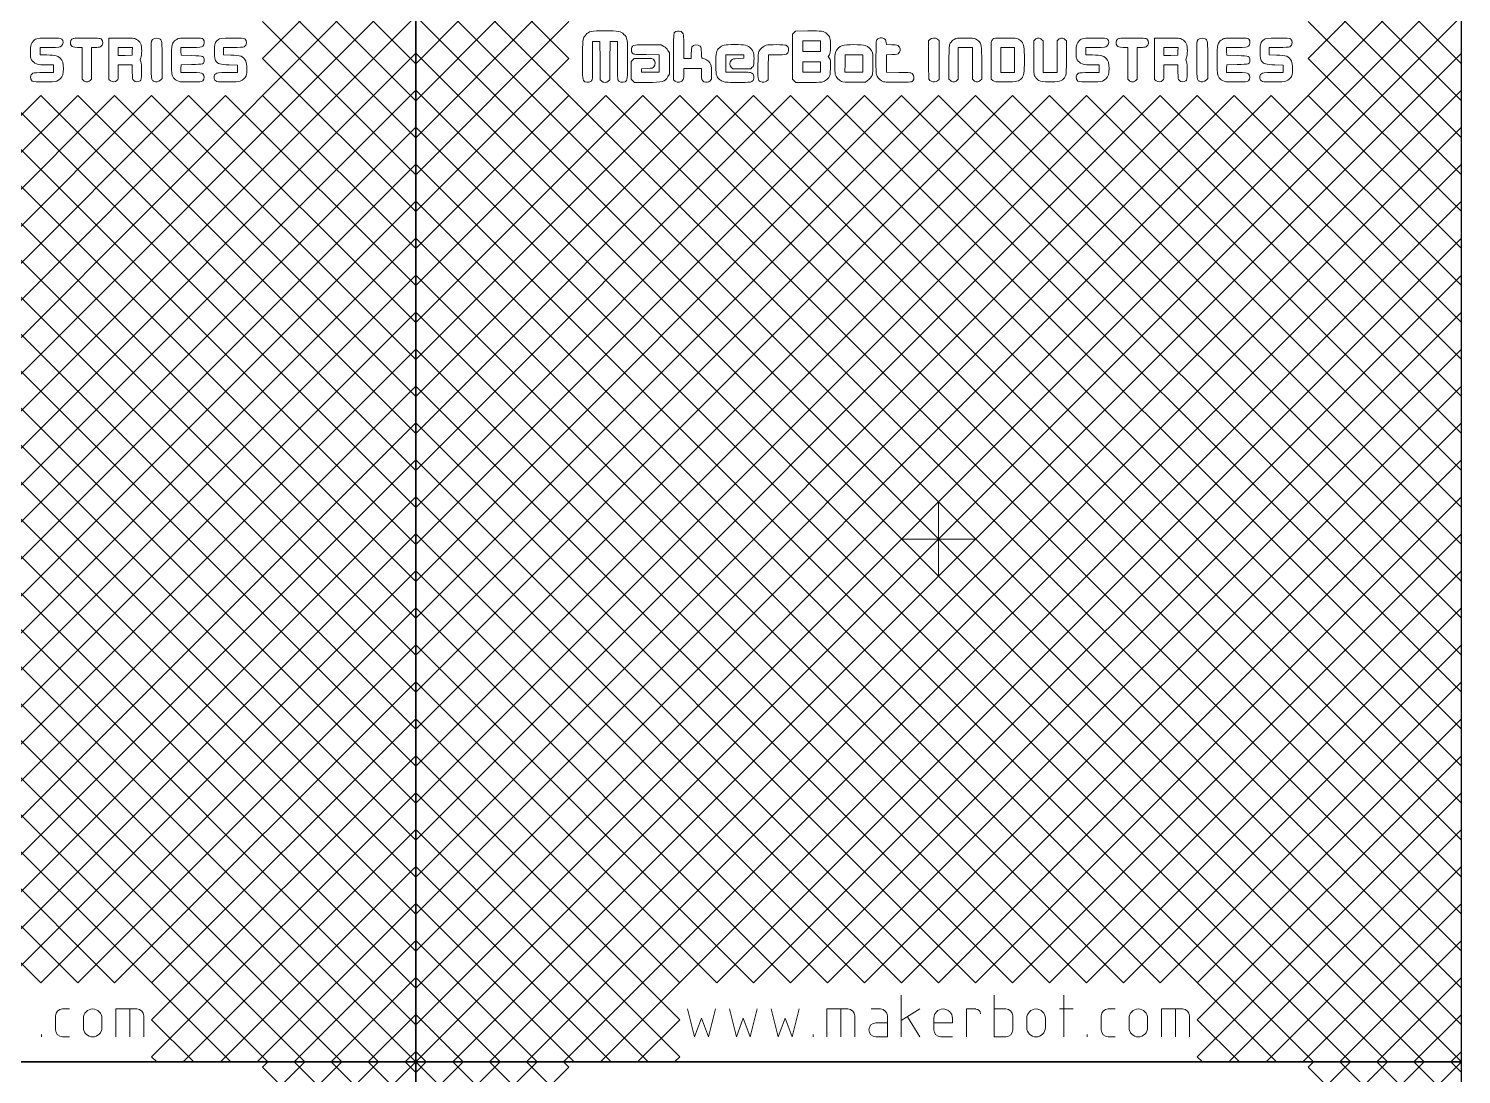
# Model space of a CAD drawing. Header units: millimetres. Extents: x 0 to 600, y 0 to 300.
# Drawn here: x 463 to 600, y 98.8 to 198.8 of the extents above; entities that cross this region are included whole.
import ezdxf

# ---------------------------------------------------------------- set-up
doc = ezdxf.new("R2010")
doc.units = ezdxf.units.MM
doc.layers.get('0').update_dxf_attribs({"linetype": 'CONTINUOUS', "lineweight": 25, "true_color": 0x000000})
doc.layers.add('etch', color=4, linetype='CONTINUOUS', lineweight=0, true_color=0x00ffff)
doc.layers.add('grid', color=1, linetype='CONTINUOUS', lineweight=0, true_color=0xff0000)

msp = doc.modelspace()

# ---------------------------------------------------------------- linework, layer by layer
for p, q in [((500, 100), (500, 200)), ((500, 200), (500, 100)), ((600, 100), (600, 200)), ((400, 100), (500, 100)), ((500, 100), (400, 100)), ((500, 100), (600, 100)), ((600, 100), (500, 100)), ((500, 100), (500, 0)), ((500, 0), (500, 100)), ((600, 0), (600, 100))]:
    msp.add_line(p, q)
at = {"layer": 'etch', "color": 4, "lineweight": 5, "true_color": 0x00ffff}
for p, q in [((470.67, 195.94), (470.67, 197.92)), ((470.67, 197.92), (471.86, 197.92)), ((517.27, 197.59), (516.92, 197.59)), ((516.92, 197.59), (516.92, 195.79)), ((517.62, 197.59), (517.27, 197.59)), ((517.64, 195.76), (517.62, 197.59)), ((518.6, 197.59), (518.58, 195.76)), ((518.95, 197.59), (518.6, 197.59)), ((519.3, 197.59), (518.95, 197.59)), ((519.3, 195.79), (519.3, 197.59)), ((536.04, 198.3), (536.18, 198.44)), ((536.04, 196.14), (536.04, 198.3)), ((536.18, 198.44), (536.32, 198.58)), ((536.32, 198.58), (537.51, 198.6)), ((537.87, 197.64), (537.03, 197.64)), ((537.03, 197.64), (537.03, 197.13)), ((538.71, 197.64), (537.87, 197.64)), ((538.71, 197.13), (538.71, 197.64)), ((544.99, 197.5), (545.02, 197.3)), ((549.04, 197.64), (549.18, 197.78)), ((549.04, 195.85), (549.04, 197.64)), ((549.9, 197.8), (550.05, 197.69)), ((550.05, 197.69), (550.05, 195.82)), ((559.1, 197.64), (559.24, 197.78)), ((559.1, 196.06), (559.1, 197.64)), ((559.86, 197.78), (560, 197.64)), ((560, 197.64), (560, 196.13)), ((561.34, 197.64), (561.47, 197.78)), ((561.34, 196.13), (561.34, 197.64)), ((562.09, 197.78), (562.23, 197.64)), ((562.23, 197.64), (562.23, 196.06)), ((570.67, 195.94), (570.67, 197.92)), ((570.67, 197.92), (571.86, 197.92)), ((465.02, 197.02), (464.08, 197.02)), ((464.08, 197.02), (464.08, 196.66)), ((464.08, 196.66), (464.08, 196.3)), ((464.08, 196.3), (464.73, 196.3)), ((468.1, 197.01), (467.65, 197.03)), ((468.1, 195.51), (468.1, 197.01)), ((469.35, 197.02), (468.99, 197.02)), ((468.99, 197.02), (468.99, 195.51)), ((470.67, 193.96), (470.67, 195.94)), ((472.24, 197.02), (471.56, 197.02)), ((471.56, 197.02), (471.56, 196.63)), ((471.56, 196.63), (471.56, 196.24)), ((471.56, 196.24), (472.22, 196.25)), ((472.22, 196.25), (472.88, 196.27)), ((472.91, 197.02), (472.24, 197.02)), ((472.88, 196.27), (472.89, 196.65)), ((472.89, 196.65), (472.91, 197.02)), ((472.89, 196.65), (472.89, 196.65)), ((478.51, 197.02), (477.54, 197.02)), ((477.54, 197.02), (477.55, 196.65)), ((477.55, 196.65), (477.57, 196.27)), ((477.57, 196.27), (478.6, 196.24)), ((482.54, 197.02), (481.62, 197.02)), ((481.62, 197.02), (481.62, 196.66)), ((481.62, 196.66), (481.62, 196.3)), ((481.62, 196.3), (482.31, 196.29)), ((520.76, 195.82), (520.9, 195.97)), ((520.9, 195.97), (521.78, 195.97)), ((523.27, 196.32), (522.04, 196.33)), ((522.26, 197.28), (523.49, 197.26)), ((523.27, 195.48), (523.27, 196.32)), ((523.49, 197.26), (523.73, 197.12)), ((524.12, 196.74), (524.26, 196.5)), ((524.26, 196.5), (524.26, 195.48)), ((524.66, 193.93), (524.66, 196.13)), ((525.65, 197.02), (525.65, 195.97)), ((525.65, 195.97), (526.01, 195.97)), ((526.01, 195.97), (526.36, 195.97)), ((526.36, 195.97), (526.36, 196.48)), ((530.53, 196.32), (529.67, 196.32)), ((529.67, 196.32), (529.67, 195.48)), ((531.39, 196.32), (530.53, 196.32)), ((530.86, 195.96), (531.39, 195.98)), ((531.39, 196.15), (531.39, 196.32)), ((531.39, 195.98), (531.39, 196.15)), ((533.74, 196.32), (533.72, 195.12)), ((534.57, 196.32), (533.74, 196.32)), ((536.04, 193.98), (536.04, 196.14)), ((537.03, 197.13), (537.03, 196.63)), ((537.03, 196.63), (537.87, 196.63)), ((537.87, 196.63), (538.71, 196.63)), ((538.71, 196.63), (538.71, 197.13)), ((538.71, 197.13), (538.71, 197.13)), ((539.56, 196.32), (539.44, 196.14)), ((539.44, 196.14), (539.56, 195.97)), ((541.07, 196.3), (541.06, 195.47)), ((541.92, 196.31), (541.07, 196.3)), ((542.77, 196.32), (541.92, 196.31)), ((542.77, 195.48), (542.77, 196.32)), ((545.55, 196.33), (545.01, 196.31)), ((545.01, 196.31), (545.01, 195.48)), ((545.02, 197.3), (545.55, 197.28)), ((552.56, 197.02), (551.89, 197.02)), ((551.89, 197.02), (551.89, 195.51)), ((553.24, 197.02), (552.56, 197.02)), ((553.24, 195.51), (553.24, 197.02)), ((556.62, 197.02), (555.97, 197.02)), ((555.97, 197.02), (555.97, 195.82)), ((557.26, 197.02), (556.62, 197.02)), ((557.26, 195.82), (557.26, 197.02)), ((560, 196.13), (560, 194.62)), ((561.34, 194.62), (561.34, 196.13)), ((565.02, 197.02), (564.08, 197.02)), ((564.08, 197.02), (564.08, 196.66)), ((564.08, 196.66), (564.08, 196.3)), ((564.08, 196.3), (564.73, 196.3)), ((568.1, 197.01), (567.65, 197.03)), ((568.1, 195.51), (568.1, 197.01)), ((569.35, 197.02), (568.99, 197.02)), ((568.99, 197.02), (568.99, 195.51)), ((570.67, 193.96), (570.67, 195.94)), ((572.24, 197.02), (571.56, 197.02)), ((571.56, 197.02), (571.56, 196.63)), ((571.56, 196.63), (571.56, 196.24)), ((571.56, 196.24), (572.22, 196.25)), ((572.22, 196.25), (572.88, 196.27)), ((572.91, 197.02), (572.24, 197.02)), ((572.88, 196.27), (572.89, 196.65)), ((572.89, 196.65), (572.91, 197.02)), ((572.89, 196.65), (572.89, 196.65)), ((578.51, 197.02), (577.54, 197.02)), ((577.54, 197.02), (577.55, 196.65)), ((577.55, 196.65), (577.57, 196.27)), ((577.57, 196.27), (578.6, 196.24)), ((582.54, 197.02), (581.62, 197.02)), ((581.62, 197.02), (581.62, 196.66)), ((581.62, 196.66), (581.62, 196.3)), ((581.62, 196.3), (582.31, 196.29)), ((464.44, 194.62), (465.36, 194.62)), ((465.36, 195.35), (464.73, 195.35)), ((465.36, 194.98), (465.36, 195.35)), ((465.36, 194.62), (465.36, 194.98)), ((468.1, 194), (468.1, 195.51)), ((468.99, 195.51), (468.99, 194)), ((472.23, 195.35), (471.56, 195.35)), ((471.56, 195.35), (471.56, 194.67)), ((472.9, 195.35), (472.23, 195.35)), ((472.9, 194.67), (472.9, 195.35)), ((475.75, 195.79), (475.75, 194.05)), ((477.55, 195), (477.54, 194.62)), ((477.54, 194.62), (478.51, 194.62)), ((477.57, 195.37), (477.55, 195)), ((478.57, 195.39), (477.57, 195.37)), ((481.99, 194.62), (482.96, 194.62)), ((482.96, 195.33), (482.17, 195.35)), ((482.96, 194.98), (482.96, 195.33)), ((482.96, 194.62), (482.96, 194.98)), ((517.65, 193.93), (517.64, 195.76)), ((518.58, 195.76), (518.57, 193.93)), ((520.62, 195.68), (520.76, 195.82)), ((520.62, 194.83), (520.62, 195.68)), ((520.62, 193.98), (520.62, 194.83)), ((522.13, 195.01), (521.59, 194.99)), ((521.59, 194.99), (521.59, 194.82)), ((521.59, 194.82), (521.59, 194.65)), ((521.59, 194.65), (522.43, 194.65)), ((522.43, 194.65), (523.27, 194.65)), ((523.27, 194.65), (523.27, 195.48)), ((524.26, 195.48), (524.26, 194.47)), ((526.49, 195), (525.65, 195)), ((525.65, 195), (525.65, 194.57)), ((527.33, 195), (526.49, 195)), ((527.33, 194.52), (527.33, 195)), ((528.29, 194.66), (528.3, 193.99)), ((529.67, 195.48), (529.67, 194.65)), ((529.67, 194.65), (530.86, 194.65)), ((530.33, 194.98), (530.19, 195.11)), ((531.19, 194.98), (530.33, 194.98)), ((532.05, 194.98), (531.19, 194.98)), ((532.19, 195.12), (532.05, 194.98)), ((533.72, 195.12), (533.7, 193.93)), ((537.87, 195.66), (537.03, 195.66)), ((537.03, 195.66), (537.03, 195.15)), ((537.03, 195.15), (537.03, 194.65)), ((537.03, 194.65), (537.87, 194.65)), ((538.71, 195.66), (537.87, 195.66)), ((537.87, 194.65), (538.71, 194.65)), ((538.71, 195.15), (538.71, 195.66)), ((538.71, 194.65), (538.71, 195.15)), ((538.71, 195.15), (538.71, 195.15)), ((541.06, 195.47), (541.04, 194.65)), ((541.04, 194.65), (541.91, 194.65)), ((541.91, 194.65), (542.77, 194.65)), ((542.77, 194.65), (542.77, 195.48)), ((542.77, 195.48), (542.77, 195.48)), ((545.01, 195.48), (545.01, 194.65)), ((545.01, 194.65), (546.2, 194.64)), ((550.05, 195.82), (550.05, 193.96)), ((551, 194), (551, 195.61)), ((551.89, 195.51), (551.89, 194)), ((553.24, 194), (553.24, 195.51)), ((554.13, 195.57), (554.13, 194)), ((555.05, 194), (555.03, 195.66)), ((555.97, 195.82), (555.97, 194.62)), ((555.97, 194.62), (556.62, 194.62)), ((556.62, 194.62), (557.26, 194.62)), ((557.26, 194.62), (557.26, 195.82)), ((557.26, 195.82), (557.26, 195.82)), ((560, 194.62), (560.67, 194.62)), ((560.67, 194.62), (561.34, 194.62)), ((564.44, 194.62), (565.36, 194.62)), ((565.36, 195.35), (564.73, 195.35)), ((565.36, 194.98), (565.36, 195.35)), ((565.36, 194.62), (565.36, 194.98)), ((568.1, 194), (568.1, 195.51)), ((568.99, 195.51), (568.99, 194)), ((572.23, 195.35), (571.56, 195.35)), ((571.56, 195.35), (571.56, 194.67)), ((572.9, 195.35), (572.23, 195.35)), ((572.9, 194.67), (572.9, 195.35)), ((575.75, 195.79), (575.75, 194.05)), ((577.55, 195), (577.54, 194.62)), ((577.54, 194.62), (578.51, 194.62)), ((577.57, 195.37), (577.55, 195)), ((578.57, 195.39), (577.57, 195.37)), ((581.99, 194.62), (582.96, 194.62)), ((582.96, 195.33), (582.17, 195.35)), ((582.96, 194.98), (582.96, 195.33)), ((582.96, 194.62), (582.96, 194.98)), ((463.33, 193.8), (463.33, 193.8)), ((468.24, 193.86), (468.1, 194)), ((468.24, 193.86), (468.24, 193.86)), ((468.99, 194), (468.86, 193.86)), ((470.82, 193.84), (470.67, 193.96)), ((470.82, 193.84), (470.82, 193.84)), ((474.94, 193.79), (474.94, 193.79)), ((475.75, 194.05), (475.59, 193.89)), ((477.15, 193.85), (477.15, 193.85)), ((480.88, 193.84), (480.88, 193.84)), ((516.19, 193.74), (516.19, 193.74)), ((517.79, 193.8), (517.65, 193.93)), ((518.57, 193.93), (518.42, 193.8)), ((520.77, 193.83), (520.62, 193.98)), ((520.92, 193.68), (520.77, 193.83)), ((520.77, 193.83), (520.77, 193.83)), ((522.14, 193.68), (520.92, 193.68)), ((524.26, 194.47), (524.12, 194.23)), ((524.81, 193.8), (524.66, 193.93)), ((524.81, 193.8), (524.81, 193.8)), ((528.3, 193.99), (528.15, 193.83)), ((529.34, 193.78), (529.34, 193.78)), ((532.97, 193.75), (532.97, 193.75)), ((533.7, 193.93), (533.56, 193.8)), ((536.21, 193.83), (536.04, 193.98)), ((536.37, 193.68), (536.21, 193.83)), ((536.21, 193.83), (536.21, 193.83)), ((537.61, 193.68), (536.37, 193.68)), ((540.71, 193.77), (540.71, 193.77)), ((543.01, 193.71), (541.96, 193.69)), ((543.22, 193.85), (543.01, 193.71)), ((544.73, 193.74), (544.73, 193.74)), ((549.29, 193.78), (549.29, 193.78)), ((550.05, 193.96), (549.9, 193.84)), ((551.14, 193.86), (551, 194)), ((551.14, 193.86), (551.14, 193.86)), ((551.89, 194), (551.76, 193.86)), ((553.37, 193.86), (553.24, 194)), ((554.13, 194), (553.99, 193.86)), ((555.21, 193.86), (555.05, 194)), ((555.21, 193.86), (555.21, 193.86)), ((559.6, 193.85), (559.6, 193.85)), ((563.33, 193.8), (563.33, 193.8)), ((568.24, 193.86), (568.1, 194)), ((568.24, 193.86), (568.24, 193.86)), ((568.99, 194), (568.86, 193.86)), ((570.82, 193.84), (570.67, 193.96)), ((570.82, 193.84), (570.82, 193.84)), ((574.94, 193.79), (574.94, 193.79)), ((575.75, 194.05), (575.59, 193.89)), ((577.15, 193.85), (577.15, 193.85)), ((580.88, 193.84), (580.88, 193.84))]:
    msp.add_line(p, q, dxfattribs=at)
at = {"layer": 'etch'}
for p, q in [((546.44, 106.4), (546.44, 102.4)), ((555.33, 106.4), (555.33, 102.4)), ((562, 106.4), (562, 102.4)), ((465.56, 104.4), (465.56, 103.07)), ((466.89, 105.07), (466.22, 105.07)), ((468.22, 104.18), (468.22, 103.29)), ((470, 103.29), (470, 104.18)), ((471.33, 102.4), (471.33, 105.07)), ((471.33, 105.07), (473.33, 105.07)), ((472.67, 105.07), (472.67, 102.4)), ((474, 104.4), (474, 102.4)), ((526, 105.07), (526.67, 102.4)), ((526.67, 102.4), (527.33, 104.18)), ((527.33, 104.18), (528, 102.4)), ((528, 102.4), (528.67, 105.07)), ((530, 105.07), (530.67, 102.4)), ((530.67, 102.4), (531.33, 104.18)), ((531.33, 104.18), (532, 102.4)), ((532, 102.4), (532.67, 105.07)), ((534, 105.07), (534.67, 102.4)), ((534.67, 102.4), (535.33, 104.18)), ((535.33, 104.18), (536, 102.4)), ((536, 102.4), (536.67, 105.07)), ((539.33, 102.4), (539.33, 105.07)), ((539.33, 105.07), (541.33, 105.07)), ((540.67, 105.07), (540.67, 102.4)), ((542, 104.4), (542, 102.4)), ((543.56, 105.07), (544.44, 105.07)), ((545.11, 104.4), (545.11, 102.4)), ((546.44, 103.96), (548.22, 105.07)), ((547.03, 104.32), (548.22, 102.4)), ((549.56, 104.18), (549.56, 103.07)), ((551.33, 103.73), (551.33, 104.18)), ((552.67, 102.4), (552.67, 105.07)), ((552.67, 105.07), (553.56, 105.07)), ((556.44, 105.07), (555.33, 105.07)), ((557.11, 103.07), (557.11, 104.4)), ((558.44, 104.18), (558.44, 103.29)), ((560.22, 103.29), (560.22, 104.18)), ((561.56, 105.07), (562.89, 105.07)), ((565.56, 104.4), (565.56, 103.07)), ((566.89, 105.07), (566.22, 105.07)), ((568.22, 104.18), (568.22, 103.29)), ((570, 103.29), (570, 104.18)), ((571.33, 102.4), (571.33, 105.07)), ((571.33, 105.07), (573.33, 105.07)), ((572.67, 105.07), (572.67, 102.4)), ((574, 104.4), (574, 102.4)), ((544, 103.73), (545.11, 103.73)), ((549.56, 103.73), (551.33, 103.73)), ((464.22, 102.4), (464.22, 102.62)), ((466.22, 102.4), (466.89, 102.4)), ((538, 102.4), (538, 102.62)), ((545.11, 102.4), (544, 102.4)), ((550.22, 102.4), (551.33, 102.4)), ((555.33, 102.4), (556.44, 102.4)), ((564.22, 102.4), (564.22, 102.62)), ((566.22, 102.4), (566.89, 102.4))]:
    msp.add_line(p, q, dxfattribs=at)
for centre, radius, start, end in [((466.22, 104.4), 0.667, 90, 180), ((469.11, 104.18), 0.889, 0, 180), ((473.33, 104.4), 0.667, 0, 90), ((541.33, 104.4), 0.667, 0, 90), ((544.44, 104.4), 0.667, 0, 90), ((550.44, 104.18), 0.889, 0, 180), ((553.56, 104.62), 0.444, 0, 90), ((556.44, 104.4), 0.667, 0, 90), ((559.33, 104.18), 0.889, 0, 180), ((566.22, 104.4), 0.667, 90, 180), ((569.11, 104.18), 0.889, 0, 180), ((573.33, 104.4), 0.667, 0, 90), ((466.22, 103.07), 0.667, 180, 270), ((469.11, 103.29), 0.889, 180, 0), ((544, 103.07), 0.667, 90, 270), ((550.22, 103.07), 0.667, 180, 270), ((556.44, 103.07), 0.667, 270, 0), ((559.33, 103.29), 0.889, 180, 0), ((566.22, 103.07), 0.667, 180, 270), ((569.11, 103.29), 0.889, 180, 0)]:
    msp.add_arc(centre, radius, start, end, dxfattribs=at)
at = {"layer": 'etch', "color": 4, "lineweight": 5, "true_color": 0x00ffff}
for points in [[(463.15, 196.63), (463.16, 197.26), (463.21, 197.43), (463.47, 197.68)], [(463.47, 197.68), (463.7, 197.89), (463.88, 197.92), (464.97, 197.92)], [(464.97, 197.92), (465.91, 197.92), (466.03, 197.91), (466.15, 197.81)], [(466.15, 197.81), (466.34, 197.66), (466.33, 197.33), (466.12, 197.16)], [(467.09, 197.18), (466.93, 197.38), (466.95, 197.66), (467.13, 197.8)], [(467.13, 197.8), (467.27, 197.91), (467.35, 197.92), (468.54, 197.92)], [(468.54, 197.92), (469.57, 197.92), (469.83, 197.9), (469.92, 197.83)], [(469.92, 197.83), (470.17, 197.66), (470.13, 197.21), (469.85, 197.09)], [(471.86, 197.92), (473, 197.92), (473.07, 197.91), (473.3, 197.79)], [(473.3, 197.79), (473.66, 197.6), (473.8, 197.3), (473.8, 196.7)], [(474.76, 193.99), (474.69, 194.13), (474.67, 197.39), (474.73, 197.63)], [(474.73, 197.63), (474.79, 197.86), (475.2, 197.99), (475.49, 197.85)], [(475.49, 197.85), (475.74, 197.74), (475.75, 197.62), (475.75, 195.79)], [(476.65, 195.82), (476.65, 197.11), (476.65, 197.18), (476.77, 197.42)], [(476.77, 197.42), (476.87, 197.6), (476.97, 197.7), (477.15, 197.79)], [(477.15, 197.79), (477.38, 197.91), (477.47, 197.92), (478.48, 197.92)], [(478.48, 197.92), (479.48, 197.92), (479.56, 197.91), (479.67, 197.8)], [(479.67, 197.8), (479.84, 197.63), (479.82, 197.29), (479.63, 197.14)], [(480.76, 196.63), (480.76, 197.41), (480.79, 197.51), (481.14, 197.77)], [(481.14, 197.77), (481.28, 197.88), (481.39, 197.89), (482.41, 197.91)], [(482.41, 197.91), (483.33, 197.92), (483.55, 197.91), (483.66, 197.84)], [(483.66, 197.84), (483.92, 197.67), (483.88, 197.22), (483.6, 197.09)], [(515.95, 195.81), (515.95, 197.75), (515.97, 197.91), (516.27, 198.23)], [(516.27, 198.23), (516.58, 198.57), (516.76, 198.61), (518.11, 198.61)], [(518.11, 198.61), (519.41, 198.61), (519.61, 198.57), (519.92, 198.27)], [(519.92, 198.27), (520.25, 197.95), (520.27, 197.82), (520.27, 195.85)], [(524.66, 196.13), (524.66, 198.23), (524.67, 198.35), (524.76, 198.45)], [(524.76, 198.45), (524.89, 198.6), (525.17, 198.64), (525.38, 198.54)], [(525.38, 198.54), (525.62, 198.42), (525.65, 198.24), (525.65, 197.02)], [(526.41, 197.08), (526.54, 197.31), (527.02, 197.34), (527.21, 197.13)], [(533.51, 197.23), (533.78, 197.31), (535.28, 197.3), (535.42, 197.23)], [(537.51, 198.6), (538.85, 198.62), (539.02, 198.59), (539.32, 198.32)], [(539.32, 198.32), (539.63, 198.04), (539.67, 197.9), (539.67, 197.15)], [(540.82, 197.22), (541.1, 197.31), (542.71, 197.31), (543, 197.22)], [(544.02, 196.02), (544.02, 196.84), (544.04, 197.58), (544.06, 197.66)], [(544.06, 197.66), (544.14, 197.94), (544.66, 198.04), (544.88, 197.8)], [(544.88, 197.8), (544.93, 197.74), (544.98, 197.61), (544.99, 197.5)], [(549.18, 197.78), (549.36, 197.96), (549.69, 197.97), (549.9, 197.8)], [(551, 195.61), (551, 197.17), (551.01, 197.22), (551.13, 197.44)], [(551.13, 197.44), (551.2, 197.57), (551.34, 197.71), (551.5, 197.79)], [(551.5, 197.79), (551.72, 197.91), (551.81, 197.92), (552.54, 197.92)], [(552.54, 197.92), (553.4, 197.92), (553.56, 197.88), (553.81, 197.65)], [(553.81, 197.65), (554.12, 197.37), (554.13, 197.27), (554.13, 195.57)], [(555.03, 195.66), (555.02, 196.58), (555.03, 197.41), (555.05, 197.51)], [(555.05, 197.51), (555.07, 197.61), (555.14, 197.74), (555.2, 197.81)], [(555.2, 197.81), (555.31, 197.91), (555.4, 197.92), (556.38, 197.92)], [(556.38, 197.92), (557.54, 197.92), (557.69, 197.88), (557.94, 197.59)], [(557.94, 197.59), (558.17, 197.31), (558.21, 197.08), (558.21, 195.82)], [(559.24, 197.78), (559.33, 197.87), (559.44, 197.92), (559.55, 197.92)], [(559.55, 197.92), (559.66, 197.92), (559.77, 197.87), (559.86, 197.78)], [(561.47, 197.78), (561.56, 197.87), (561.68, 197.92), (561.78, 197.92)], [(561.78, 197.92), (561.89, 197.92), (562.01, 197.87), (562.09, 197.78)], [(563.15, 196.63), (563.16, 197.26), (563.21, 197.43), (563.47, 197.68)], [(563.47, 197.68), (563.7, 197.89), (563.88, 197.92), (564.97, 197.92)], [(564.97, 197.92), (565.91, 197.92), (566.03, 197.91), (566.15, 197.81)], [(566.15, 197.81), (566.34, 197.66), (566.33, 197.33), (566.12, 197.16)], [(567.09, 197.18), (566.93, 197.38), (566.95, 197.66), (567.13, 197.8)], [(567.13, 197.8), (567.27, 197.91), (567.35, 197.92), (568.54, 197.92)], [(568.54, 197.92), (569.57, 197.92), (569.83, 197.9), (569.92, 197.83)], [(569.92, 197.83), (570.17, 197.66), (570.13, 197.21), (569.85, 197.09)], [(571.86, 197.92), (573, 197.92), (573.07, 197.91), (573.3, 197.79)], [(573.3, 197.79), (573.66, 197.6), (573.8, 197.3), (573.8, 196.7)], [(574.76, 193.99), (574.69, 194.13), (574.67, 197.39), (574.73, 197.63)], [(574.73, 197.63), (574.79, 197.86), (575.2, 197.99), (575.49, 197.85)], [(575.49, 197.85), (575.74, 197.74), (575.75, 197.62), (575.75, 195.79)], [(576.65, 195.82), (576.65, 197.11), (576.65, 197.18), (576.77, 197.42)], [(576.77, 197.42), (576.87, 197.6), (576.97, 197.7), (577.15, 197.79)], [(577.15, 197.79), (577.38, 197.91), (577.47, 197.92), (578.48, 197.92)], [(578.48, 197.92), (579.48, 197.92), (579.56, 197.91), (579.67, 197.8)], [(579.67, 197.8), (579.84, 197.63), (579.82, 197.29), (579.63, 197.14)], [(580.76, 196.63), (580.76, 197.41), (580.79, 197.51), (581.14, 197.77)], [(581.14, 197.77), (581.28, 197.88), (581.39, 197.89), (582.41, 197.91)], [(582.41, 197.91), (583.33, 197.92), (583.55, 197.91), (583.66, 197.84)], [(583.66, 197.84), (583.92, 197.67), (583.88, 197.22), (583.6, 197.09)], [(463.27, 195.85), (463.17, 196.01), (463.15, 196.14), (463.15, 196.63)], [(464.73, 196.3), (465.09, 196.3), (465.49, 196.27), (465.61, 196.23)], [(466.12, 197.16), (465.97, 197.03), (465.94, 197.02), (465.02, 197.02)], [(465.61, 196.23), (465.89, 196.16), (466.17, 195.88), (466.25, 195.6)], [(467.65, 197.03), (467.25, 197.05), (467.18, 197.07), (467.09, 197.18)], [(469.85, 197.09), (469.78, 197.05), (469.55, 197.02), (469.35, 197.02)], [(473.71, 196.03), (473.64, 195.85), (473.64, 195.81), (473.72, 195.64)], [(473.8, 196.7), (473.8, 196.41), (473.77, 196.16), (473.71, 196.03)], [(479.63, 197.14), (479.49, 197.03), (479.41, 197.02), (478.51, 197.02)], [(478.6, 196.24), (479.74, 196.21), (479.78, 196.2), (479.78, 195.79)], [(480.87, 195.76), (480.77, 195.9), (480.76, 195.99), (480.76, 196.63)], [(482.31, 196.29), (483.26, 196.29), (483.54, 196.18), (483.75, 195.71)], [(483.6, 197.09), (483.51, 197.05), (483.11, 197.02), (482.54, 197.02)], [(520.72, 196.47), (520.61, 196.6), (520.59, 196.86), (520.68, 197.05)], [(520.68, 197.05), (520.78, 197.27), (520.93, 197.29), (522.26, 197.28)], [(522.04, 196.33), (520.83, 196.35), (520.82, 196.35), (520.72, 196.47)], [(521.78, 195.97), (522.65, 195.97), (522.66, 195.96), (522.79, 195.84)], [(523.73, 197.12), (523.89, 197.03), (524.02, 196.9), (524.12, 196.74)], [(526.36, 196.48), (526.36, 196.76), (526.39, 197.03), (526.41, 197.08)], [(527.21, 197.13), (527.29, 197.04), (527.31, 196.92), (527.32, 196.49)], [(527.32, 196.49), (527.34, 195.99), (527.34, 195.97), (527.45, 195.97)], [(527.45, 195.97), (527.67, 195.96), (527.98, 195.77), (528.13, 195.56)], [(528.7, 195.49), (528.7, 196.55), (528.74, 196.71), (529.04, 196.99)], [(529.04, 196.99), (529.3, 197.24), (529.54, 197.29), (530.49, 197.29)], [(530.19, 195.8), (530.32, 195.93), (530.36, 195.94), (530.86, 195.96)], [(530.49, 197.29), (531.54, 197.29), (531.75, 197.24), (532.03, 196.95)], [(532.03, 196.95), (532.3, 196.69), (532.38, 196.39), (532.35, 195.73)], [(532.73, 195.33), (532.74, 196.2), (532.76, 196.49), (532.82, 196.63)], [(532.82, 196.63), (532.93, 196.86), (533.27, 197.17), (533.51, 197.23)], [(535.54, 196.45), (535.41, 196.32), (535.4, 196.32), (534.57, 196.32)], [(535.42, 197.23), (535.6, 197.13), (535.66, 197.02), (535.66, 196.79)], [(535.66, 196.79), (535.66, 196.62), (535.63, 196.54), (535.54, 196.45)], [(539.67, 197.15), (539.67, 196.54), (539.66, 196.47), (539.56, 196.32)], [(539.56, 195.97), (539.68, 195.8), (539.68, 195.75), (539.66, 195.07)], [(540.13, 194.43), (540.06, 194.68), (540.07, 196.29), (540.14, 196.54)], [(540.14, 196.54), (540.21, 196.8), (540.55, 197.14), (540.82, 197.22)], [(543, 197.22), (543.28, 197.14), (543.6, 196.81), (543.68, 196.52)], [(543.68, 196.52), (543.73, 196.36), (543.74, 196), (543.73, 195.35)], [(544.13, 194.28), (544.02, 194.51), (544.02, 194.59), (544.02, 196.02)], [(545.55, 197.28), (546.06, 197.26), (546.09, 197.26), (546.21, 197.12)], [(546.21, 196.49), (546.09, 196.35), (546.06, 196.35), (545.55, 196.33)], [(546.21, 197.12), (546.28, 197.03), (546.33, 196.91), (546.33, 196.8)], [(546.33, 196.8), (546.33, 196.7), (546.28, 196.58), (546.21, 196.49)], [(559.23, 194.23), (559.11, 194.46), (559.1, 194.51), (559.1, 196.06)], [(562.23, 196.06), (562.23, 194.53), (562.23, 194.47), (562.11, 194.23)], [(563.27, 195.85), (563.17, 196.01), (563.15, 196.14), (563.15, 196.63)], [(564.73, 196.3), (565.09, 196.3), (565.49, 196.27), (565.61, 196.23)], [(566.12, 197.16), (565.97, 197.03), (565.94, 197.02), (565.02, 197.02)], [(565.61, 196.23), (565.89, 196.16), (566.17, 195.88), (566.25, 195.6)], [(567.65, 197.03), (567.25, 197.05), (567.18, 197.07), (567.09, 197.18)], [(569.85, 197.09), (569.78, 197.05), (569.55, 197.02), (569.35, 197.02)], [(573.71, 196.03), (573.64, 195.85), (573.64, 195.81), (573.72, 195.64)], [(573.8, 196.7), (573.8, 196.41), (573.77, 196.16), (573.71, 196.03)], [(579.63, 197.14), (579.49, 197.03), (579.41, 197.02), (578.51, 197.02)], [(578.6, 196.24), (579.74, 196.21), (579.78, 196.2), (579.78, 195.79)], [(580.87, 195.76), (580.77, 195.9), (580.76, 195.99), (580.76, 196.63)], [(582.31, 196.29), (583.26, 196.29), (583.54, 196.18), (583.75, 195.71)], [(583.6, 197.09), (583.51, 197.05), (583.11, 197.02), (582.54, 197.02)], [(464.73, 195.35), (463.79, 195.35), (463.51, 195.45), (463.27, 195.85)], [(463.38, 194.56), (463.47, 194.6), (463.87, 194.62), (464.44, 194.62)], [(466.25, 195.6), (466.33, 195.32), (466.33, 194.66), (466.26, 194.39)], [(471.56, 194.67), (471.56, 194.03), (471.56, 193.99), (471.43, 193.86)], [(473.04, 193.86), (472.91, 193.99), (472.9, 194.03), (472.9, 194.67)], [(473.79, 194.7), (473.77, 193.98), (473.76, 193.93), (473.64, 193.83)], [(473.72, 195.64), (473.79, 195.49), (473.8, 195.3), (473.79, 194.7)], [(476.78, 194.23), (476.65, 194.46), (476.65, 194.52), (476.65, 195.82)], [(478.51, 194.62), (479.41, 194.62), (479.49, 194.61), (479.63, 194.5)], [(479.78, 195.79), (479.78, 195.43), (479.71, 195.41), (478.57, 195.39)], [(482.17, 195.35), (481.29, 195.38), (481.11, 195.43), (480.87, 195.76)], [(480.88, 194.5), (481.01, 194.61), (481.1, 194.62), (481.99, 194.62)], [(483.75, 195.71), (483.88, 195.43), (483.9, 194.6), (483.78, 194.32)], [(516.19, 193.74), (515.97, 193.86), (515.95, 194.04), (515.95, 195.81)], [(516.92, 195.79), (516.92, 194.8), (516.9, 193.96), (516.88, 193.91)], [(519.33, 193.91), (519.32, 193.96), (519.3, 194.8), (519.3, 195.79)], [(520.27, 195.85), (520.27, 194.03), (520.25, 193.86), (520.02, 193.74)], [(522.79, 195.17), (522.67, 195.03), (522.64, 195.03), (522.13, 195.01)], [(522.79, 195.84), (522.96, 195.67), (522.96, 195.37), (522.79, 195.17)], [(525.65, 194.57), (525.65, 194.3), (525.62, 194.07), (525.58, 193.96)], [(528.13, 195.56), (528.26, 195.35), (528.27, 195.3), (528.29, 194.66)], [(529, 194.02), (528.73, 194.3), (528.7, 194.46), (528.7, 195.49)], [(530.19, 195.11), (530, 195.3), (530, 195.61), (530.19, 195.8)], [(530.86, 194.65), (532.04, 194.65), (532.05, 194.64), (532.19, 194.52)], [(532.35, 195.73), (532.33, 195.29), (532.32, 195.25), (532.19, 195.12)], [(532.97, 193.75), (532.74, 193.86), (532.7, 194.1), (532.73, 195.33)], [(539.66, 195.07), (539.65, 194.38), (539.64, 194.35), (539.5, 194.15)], [(543.73, 195.35), (543.71, 194.42), (543.71, 194.41), (543.57, 194.2)], [(546.2, 194.64), (547.38, 194.62), (547.39, 194.62), (547.52, 194.5)], [(549.1, 193.94), (549.07, 194.01), (549.04, 194.69), (549.04, 195.85)], [(558.21, 195.82), (558.21, 194.56), (558.17, 194.33), (557.94, 194.06)], [(564.73, 195.35), (563.79, 195.35), (563.51, 195.45), (563.27, 195.85)], [(563.38, 194.56), (563.47, 194.6), (563.87, 194.62), (564.44, 194.62)], [(566.25, 195.6), (566.33, 195.32), (566.33, 194.66), (566.26, 194.39)], [(571.56, 194.67), (571.56, 194.03), (571.56, 193.99), (571.43, 193.86)], [(573.04, 193.86), (572.91, 193.99), (572.9, 194.03), (572.9, 194.67)], [(573.79, 194.7), (573.77, 193.98), (573.76, 193.93), (573.64, 193.83)], [(573.72, 195.64), (573.79, 195.49), (573.8, 195.3), (573.79, 194.7)], [(576.78, 194.23), (576.65, 194.46), (576.65, 194.52), (576.65, 195.82)], [(578.51, 194.62), (579.41, 194.62), (579.49, 194.61), (579.63, 194.5)], [(579.78, 195.79), (579.78, 195.43), (579.71, 195.41), (578.57, 195.39)], [(582.17, 195.35), (581.29, 195.38), (581.11, 195.43), (580.87, 195.76)], [(580.88, 194.5), (581.01, 194.61), (581.1, 194.62), (581.99, 194.62)], [(583.75, 195.71), (583.88, 195.43), (583.9, 194.6), (583.78, 194.32)], [(463.33, 193.8), (463.09, 193.98), (463.12, 194.43), (463.38, 194.56)], [(465.68, 193.78), (465.45, 193.7), (463.45, 193.71), (463.33, 193.8)], [(466.26, 194.39), (466.19, 194.17), (465.91, 193.87), (465.68, 193.78)], [(468.55, 193.73), (468.44, 193.73), (468.32, 193.78), (468.24, 193.86)], [(468.86, 193.86), (468.77, 193.78), (468.66, 193.73), (468.55, 193.73)], [(471.43, 193.86), (471.26, 193.69), (471.02, 193.68), (470.82, 193.84)], [(473.64, 193.83), (473.46, 193.68), (473.21, 193.7), (473.04, 193.86)], [(474.94, 193.79), (474.87, 193.82), (474.79, 193.91), (474.76, 193.99)], [(475.59, 193.89), (475.42, 193.72), (475.17, 193.68), (474.94, 193.79)], [(477.15, 193.85), (476.98, 193.94), (476.87, 194.06), (476.78, 194.23)], [(478.44, 193.73), (477.45, 193.73), (477.38, 193.73), (477.15, 193.85)], [(479.63, 193.84), (479.49, 193.73), (479.41, 193.73), (478.44, 193.73)], [(479.63, 194.5), (479.84, 194.34), (479.84, 194.01), (479.63, 193.84)], [(480.73, 194.17), (480.73, 194.34), (480.76, 194.41), (480.88, 194.5)], [(480.88, 193.84), (480.76, 193.93), (480.73, 194.01), (480.73, 194.17)], [(482.05, 193.73), (481.1, 193.73), (481.01, 193.73), (480.88, 193.84)], [(483.23, 193.79), (483.13, 193.75), (482.63, 193.73), (482.05, 193.73)], [(483.78, 194.32), (483.69, 194.11), (483.44, 193.87), (483.23, 193.79)], [(516.88, 193.91), (516.81, 193.72), (516.39, 193.62), (516.19, 193.74)], [(518.42, 193.8), (518.24, 193.64), (517.98, 193.64), (517.79, 193.8)], [(520.02, 193.74), (519.81, 193.62), (519.41, 193.72), (519.33, 193.91)], [(524.12, 194.23), (523.82, 193.73), (523.65, 193.68), (522.14, 193.68)], [(525.58, 193.96), (525.46, 193.67), (525.06, 193.59), (524.81, 193.8)], [(527.57, 193.74), (527.38, 193.82), (527.33, 193.99), (527.33, 194.52)], [(528.15, 193.83), (527.99, 193.67), (527.79, 193.64), (527.57, 193.74)], [(529.34, 193.78), (529.22, 193.83), (529.07, 193.94), (529, 194.02)], [(530.79, 193.68), (529.68, 193.68), (529.52, 193.69), (529.34, 193.78)], [(532.19, 193.8), (532.05, 193.68), (532.05, 193.68), (530.79, 193.68)], [(532.19, 194.52), (532.31, 194.42), (532.33, 194.36), (532.33, 194.16)], [(532.33, 194.16), (532.33, 193.97), (532.31, 193.9), (532.19, 193.8)], [(533.56, 193.8), (533.4, 193.67), (533.17, 193.64), (532.97, 193.75)], [(539.1, 193.81), (538.84, 193.68), (538.83, 193.68), (537.61, 193.68)], [(539.5, 194.15), (539.41, 194.02), (539.26, 193.89), (539.1, 193.81)], [(540.71, 193.77), (540.46, 193.89), (540.2, 194.18), (540.13, 194.43)], [(541.96, 193.69), (541.03, 193.68), (540.9, 193.69), (540.71, 193.77)], [(543.57, 194.2), (543.5, 194.08), (543.34, 193.92), (543.22, 193.85)], [(544.73, 193.74), (544.47, 193.83), (544.24, 194.04), (544.13, 194.28)], [(546.17, 193.7), (545.35, 193.69), (544.82, 193.71), (544.73, 193.74)], [(547.55, 193.83), (547.46, 193.71), (547.45, 193.71), (546.17, 193.7)], [(547.52, 194.5), (547.68, 194.34), (547.7, 194.01), (547.55, 193.83)], [(549.29, 193.78), (549.22, 193.81), (549.14, 193.88), (549.1, 193.94)], [(549.9, 193.84), (549.75, 193.72), (549.5, 193.7), (549.29, 193.78)], [(551.45, 193.73), (551.34, 193.73), (551.22, 193.78), (551.14, 193.86)], [(551.76, 193.86), (551.67, 193.78), (551.56, 193.73), (551.45, 193.73)], [(553.68, 193.73), (553.57, 193.73), (553.46, 193.78), (553.37, 193.86)], [(553.99, 193.86), (553.91, 193.78), (553.79, 193.73), (553.68, 193.73)], [(556.4, 193.73), (555.39, 193.73), (555.36, 193.73), (555.21, 193.86)], [(557.94, 194.06), (557.69, 193.76), (557.54, 193.73), (556.4, 193.73)], [(559.6, 193.85), (559.44, 193.94), (559.32, 194.06), (559.23, 194.23)], [(560.67, 193.73), (559.92, 193.73), (559.83, 193.74), (559.6, 193.85)], [(561.73, 193.85), (561.51, 193.74), (561.41, 193.73), (560.67, 193.73)], [(562.11, 194.23), (562.02, 194.05), (561.91, 193.94), (561.73, 193.85)], [(563.33, 193.8), (563.09, 193.98), (563.12, 194.43), (563.38, 194.56)], [(565.68, 193.78), (565.45, 193.7), (563.45, 193.71), (563.33, 193.8)], [(566.26, 194.39), (566.19, 194.17), (565.91, 193.87), (565.68, 193.78)], [(568.55, 193.73), (568.44, 193.73), (568.32, 193.78), (568.24, 193.86)], [(568.86, 193.86), (568.77, 193.78), (568.66, 193.73), (568.55, 193.73)], [(571.43, 193.86), (571.26, 193.69), (571.02, 193.68), (570.82, 193.84)], [(573.64, 193.83), (573.46, 193.68), (573.21, 193.7), (573.04, 193.86)], [(574.94, 193.79), (574.87, 193.82), (574.79, 193.91), (574.76, 193.99)], [(575.59, 193.89), (575.42, 193.72), (575.17, 193.68), (574.94, 193.79)], [(577.15, 193.85), (576.98, 193.94), (576.87, 194.06), (576.78, 194.23)], [(578.44, 193.73), (577.45, 193.73), (577.38, 193.73), (577.15, 193.85)], [(579.63, 193.84), (579.49, 193.73), (579.41, 193.73), (578.44, 193.73)], [(579.63, 194.5), (579.84, 194.34), (579.84, 194.01), (579.63, 193.84)], [(580.73, 194.17), (580.73, 194.34), (580.76, 194.41), (580.88, 194.5)], [(580.88, 193.84), (580.76, 193.93), (580.73, 194.01), (580.73, 194.17)], [(582.05, 193.73), (581.1, 193.73), (581.01, 193.73), (580.88, 193.84)], [(583.23, 193.79), (583.13, 193.75), (582.63, 193.73), (582.05, 193.73)], [(583.78, 194.32), (583.69, 194.11), (583.44, 193.87), (583.23, 193.79)]]:
    msp.add_open_spline(points, degree=3, dxfattribs=at)
at = {"layer": 'grid'}
for p, q in [((400, 103.54), (496.46, 200)), ((400, 107.07), (492.93, 200)), ((400, 100), (500, 200)), ((400, 200), (500, 100)), ((403.54, 200), (500, 103.54)), ((407.07, 200), (500, 107.07)), ((485.36, 195.96), (489.39, 200)), ((485.36, 199.5), (500, 184.85)), ((488.39, 200), (500, 188.39)), ((491.92, 200), (500, 191.92)), ((495.46, 200), (500, 195.46)), ((500, 103.54), (596.46, 200)), ((500, 107.07), (592.93, 200)), ((500, 100), (600, 200)), ((500, 200), (600, 100)), ((500, 188.39), (511.61, 200)), ((500, 191.92), (508.08, 200)), ((500, 195.46), (504.54, 200)), ((500, 184.85), (514.64, 199.5)), ((503.54, 200), (600, 103.54)), ((507.07, 200), (600, 107.07)), ((510.61, 200), (514.64, 195.96)), ((585.36, 195.96), (589.39, 200)), ((585.36, 199.5), (600, 184.85)), ((588.39, 200), (600, 188.39)), ((591.92, 200), (600, 191.92)), ((595.46, 200), (600, 195.46)), ((400, 196.46), (496.46, 100)), ((403.54, 100), (500, 196.46)), ((485.36, 195.96), (500, 181.32)), ((500, 196.46), (596.46, 100)), ((500, 181.32), (514.64, 195.96)), ((503.54, 100), (600, 196.46)), ((585.36, 195.96), (600, 181.32)), ((400, 192.93), (492.93, 100)), ((400, 128.28), (464.14, 192.43)), ((400, 124.75), (467.68, 192.43)), ((400, 121.21), (471.21, 192.43)), ((400, 117.68), (474.75, 192.43)), ((400, 114.14), (478.28, 192.43)), ((400, 110.61), (481.82, 192.43)), ((407.07, 100), (500, 192.93)), ((418.18, 192.43), (500, 110.61)), ((421.72, 192.43), (500, 114.14)), ((425.25, 192.43), (500, 117.68)), ((428.79, 192.43), (500, 121.21)), ((432.32, 192.43), (500, 124.75)), ((435.86, 192.43), (500, 128.28)), ((439.39, 192.43), (500, 131.82)), ((442.93, 192.43), (500, 135.36)), ((446.46, 192.43), (500, 138.89)), ((450, 192.43), (500, 142.43)), ((453.54, 192.43), (500, 145.96)), ((457.07, 192.43), (500, 149.5)), ((460.61, 192.43), (500, 153.03)), ((464.14, 192.43), (500, 156.57)), ((464.14, 192.43), (500, 156.57)), ((467.68, 192.43), (500, 160.1)), ((471.21, 192.43), (500, 163.64)), ((474.75, 192.43), (500, 167.18)), ((478.28, 192.43), (500, 170.71)), ((481.82, 192.43), (500, 174.25)), ((485.36, 192.43), (500, 177.78)), ((500, 192.93), (592.93, 100)), ((500, 177.78), (514.64, 192.43)), ((500, 174.25), (518.18, 192.43)), ((500, 170.71), (521.72, 192.43)), ((500, 167.18), (525.25, 192.43)), ((500, 163.64), (528.79, 192.43)), ((500, 160.1), (532.32, 192.43)), ((500, 156.57), (535.86, 192.43)), ((500, 153.03), (539.39, 192.43)), ((500, 149.5), (542.93, 192.43)), ((500, 145.96), (546.46, 192.43)), ((500, 142.43), (550, 192.43)), ((500, 138.89), (553.54, 192.43)), ((500, 135.36), (557.07, 192.43)), ((500, 131.82), (560.61, 192.43)), ((500, 128.28), (564.14, 192.43)), ((500, 124.75), (567.68, 192.43)), ((500, 121.21), (571.21, 192.43)), ((500, 117.68), (574.75, 192.43)), ((500, 114.14), (578.28, 192.43)), ((500, 110.61), (581.82, 192.43)), ((507.07, 100), (600, 192.93)), ((518.18, 192.43), (600, 110.61)), ((521.72, 192.43), (600, 114.14)), ((525.25, 192.43), (600, 117.68)), ((528.79, 192.43), (600, 121.21)), ((532.32, 192.43), (600, 124.75)), ((535.86, 192.43), (600, 128.28)), ((539.39, 192.43), (600, 131.82)), ((542.93, 192.43), (600, 135.36)), ((546.46, 192.43), (600, 138.89)), ((550, 192.43), (600, 142.43)), ((553.54, 192.43), (600, 145.96)), ((557.07, 192.43), (600, 149.5)), ((560.61, 192.43), (600, 153.03)), ((564.14, 192.43), (600, 156.57)), ((564.14, 192.43), (600, 156.57)), ((567.68, 192.43), (600, 160.1)), ((571.21, 192.43), (600, 163.64)), ((574.75, 192.43), (600, 167.18)), ((578.28, 192.43), (600, 170.71)), ((581.82, 192.43), (600, 174.25)), ((585.36, 192.43), (600, 177.78)), ((400, 189.39), (489.39, 100)), ((410.61, 100), (500, 189.39)), ((500, 189.39), (589.39, 100)), ((510.61, 100), (600, 189.39)), ((400, 185.86), (485.86, 100)), ((414.14, 100), (500, 185.86)), ((500, 185.86), (585.86, 100)), ((514.14, 100), (600, 185.86)), ((400, 182.32), (482.32, 100)), ((417.68, 100), (500, 182.32)), ((500, 182.32), (582.32, 100)), ((517.68, 100), (600, 182.32)), ((400, 178.79), (471.21, 107.57)), ((428.79, 107.57), (500, 178.79)), ((500, 178.79), (571.21, 107.57)), ((528.79, 107.57), (600, 178.79)), ((400, 175.25), (467.68, 107.57)), ((432.32, 107.57), (500, 175.25)), ((500, 175.25), (567.68, 107.57)), ((532.32, 107.57), (600, 175.25)), ((400, 171.72), (464.14, 107.57)), ((435.86, 107.57), (500, 171.72)), ((500, 171.72), (564.14, 107.57)), ((535.86, 107.57), (600, 171.72)), ((439.39, 107.57), (500, 168.18)), ((500, 168.18), (560.61, 107.57)), ((539.39, 107.57), (600, 168.18)), ((442.93, 107.57), (500, 164.64)), ((500, 164.64), (557.07, 107.57)), ((542.93, 107.57), (600, 164.64)), ((446.46, 107.57), (500, 161.11)), ((500, 161.11), (553.54, 107.57)), ((546.46, 107.57), (600, 161.11)), ((450, 107.57), (500, 157.57)), ((500, 157.57), (550, 107.57)), ((550, 107.57), (600, 157.57)), ((453.54, 107.57), (500, 154.04)), ((500, 154.04), (546.46, 107.57)), ((550, 153.54), (550, 146.46)), ((553.54, 107.57), (600, 154.04)), ((457.07, 107.57), (500, 150.5)), ((500, 150.5), (542.93, 107.57)), ((546.46, 150), (553.54, 150)), ((557.07, 107.57), (600, 150.5)), ((460.61, 107.57), (500, 146.97)), ((500, 146.97), (539.39, 107.57)), ((560.61, 107.57), (600, 146.97)), ((464.14, 107.57), (500, 143.43)), ((500, 143.43), (535.86, 107.57)), ((564.14, 107.57), (600, 143.43)), ((467.68, 107.57), (500, 139.9)), ((500, 139.9), (532.32, 107.57)), ((567.68, 107.57), (600, 139.9)), ((471.21, 107.57), (500, 136.36)), ((500, 136.36), (528.79, 107.57)), ((571.21, 107.57), (600, 136.36)), ((474.75, 107.57), (500, 132.82)), ((500, 132.82), (525.25, 107.57)), ((574.75, 107.57), (600, 132.82)), ((474.75, 104.04), (500, 129.29)), ((500, 129.29), (525.25, 104.04)), ((574.75, 104.04), (600, 129.29)), ((474.75, 100.5), (500, 125.75)), ((500, 125.75), (525.25, 100.5)), ((574.75, 100.5), (600, 125.75)), ((477.78, 100), (500, 122.22)), ((500, 122.22), (522.22, 100)), ((577.78, 100), (600, 122.22)), ((481.32, 100), (500, 118.68)), ((500, 118.68), (518.68, 100)), ((581.32, 100), (600, 118.68)), ((484.85, 100), (500, 115.15)), ((500, 115.15), (515.15, 100)), ((584.85, 100), (600, 115.15)), ((488.39, 100), (500, 111.61)), ((500, 111.61), (511.61, 100)), ((588.39, 100), (600, 111.61)), ((491.92, 100), (500, 108.08)), ((500, 108.08), (508.08, 100)), ((591.92, 100), (600, 108.08)), ((495.46, 100), (500, 104.54)), ((500, 104.54), (504.54, 100)), ((595.46, 100), (600, 104.54)), ((474.75, 104.04), (478.79, 100)), ((521.21, 100), (525.25, 104.04)), ((574.75, 104.04), (578.79, 100)), ((474.75, 100.5), (475.25, 100)), ((498.99, 100), (500, 101.01)), ((500, 101.01), (501.01, 100)), ((524.75, 100), (525.25, 100.5)), ((574.75, 100.5), (575.25, 100)), ((598.99, 100), (600, 101.01)), ((400, 3.54), (496.46, 100)), ((400, 7.07), (492.93, 100)), ((400, 0), (500, 100)), ((485.36, 95.96), (489.39, 100)), ((485.36, 99.5), (485.86, 100)), ((485.36, 99.5), (500, 84.85)), ((488.39, 100), (500, 88.39)), ((491.92, 100), (500, 91.92)), ((495.46, 100), (500, 95.46)), ((498.99, 100), (500, 98.99)), ((500, 3.54), (596.46, 100)), ((500, 7.07), (592.93, 100)), ((500, 0), (600, 100)), ((500, 100), (600, 0)), ((500, 88.39), (511.61, 100)), ((500, 91.92), (508.08, 100)), ((500, 95.46), (504.54, 100)), ((500, 98.99), (501.01, 100)), ((500, 84.85), (514.64, 99.5)), ((503.54, 100), (600, 3.54)), ((507.07, 100), (600, 7.07)), ((510.61, 100), (514.64, 95.96)), ((514.14, 100), (514.64, 99.5)), ((585.36, 95.96), (589.39, 100)), ((585.36, 99.5), (585.86, 100)), ((585.36, 99.5), (600, 84.85)), ((588.39, 100), (600, 88.39)), ((591.92, 100), (600, 91.92)), ((595.46, 100), (600, 95.46)), ((598.99, 100), (600, 98.99))]:
    msp.add_line(p, q, dxfattribs=at)

doc.saveas('drawing.dxf')
